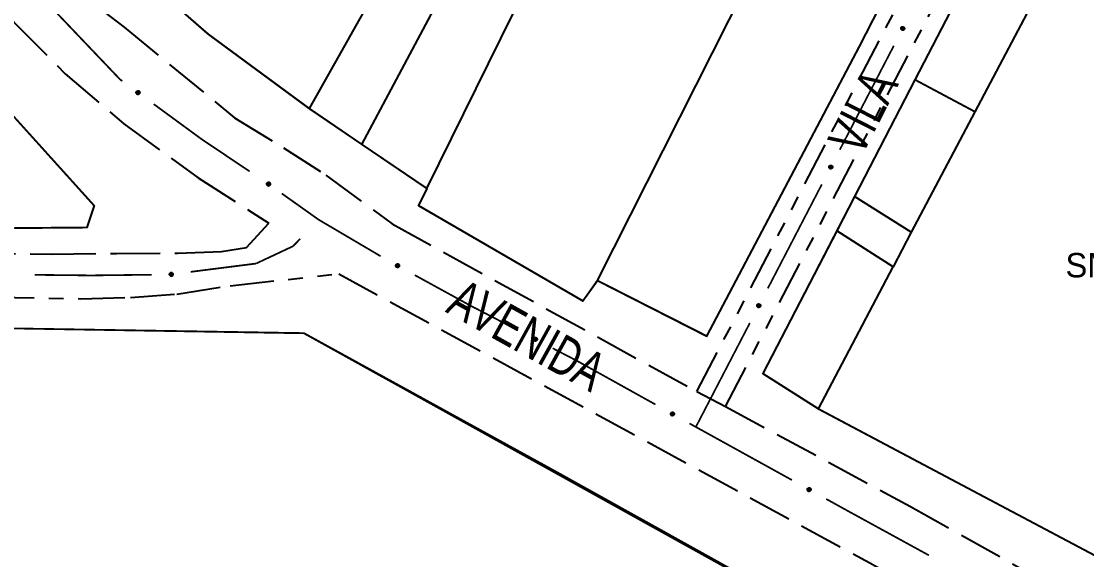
# Model space of a CAD drawing. Extents: x 203555 to 204724, y 4873703 to 4874787.
# Drawn here: x 204190.4 to 204299.6, y 4873791.7 to 4873846.8 of the extents above; entities that cross this region are included whole.
import ezdxf
from ezdxf.enums import TextEntityAlignment as Align

# ---------------------------------------------------------------- set-up
doc = ezdxf.new("R2010")
doc.units = 0
doc.header["$LTSCALE"] = 1.5
doc.header["$MEASUREMENT"] = 0
doc.linetypes.add('TRACO_11', pattern=[8, 3, -1, 3, -1])
doc.linetypes.add('TRACO_25', pattern=[8, 3, -1, 1, -1, 1, -1])
for name, color, linetype in [('CD_MALHA_LOTES', 7, 'CONTINUOUS'), ('RU-QUADRA', 210, 'CONTINUOUS'), ('SV-EIXO-RUA-N-PAV', 6, 'CONTINUOUS'), ('SV-EIXO-RUA-PAV', 20, 'CONTINUOUS'), ('SV-RUA-NAO-PAV', 7, 'CONTINUOUS'), ('SV-RUA-PAVIM', 7, 'CONTINUOUS'), ('SV-TXT-RUA-N-PAV', 7, 'CONTINUOUS'), ('SV-TXT-RUA-PAV', 7, 'CONTINUOUS'), ('Th_NmrPort', 1, 'CONTINUOUS')]:
    doc.layers.add(name, color=color, linetype=linetype)
doc.styles.add('ARIAL', font='ARIAL.SHX')

msp = doc.modelspace()

# ---------------------------------------------------------------- linework, layer by layer
at = {"layer": 'CD_MALHA_LOTES', "linetype": 'Continuous', "flags": 128}
for points in [[(204260.638811, 4873814.560407), (204276.267235, 4873844.222519), (204318.687244, 4873926.989378)], [(204248.231636, 4873915.034861), (204236.522659, 4873900.0062), (204219.100975, 4873876.334222), (204216.629602, 4873873.217149), (204202.093574, 4873854.345268), (204201.06254, 4873852.940407), (204203.590848, 4873850.664471), (204209.517554, 4873845.486401), (204219.875533, 4873837.856091)], [(204259.739311, 4873908.68781), (204219.875533, 4873837.856091)], [(204249.413741, 4873820.258713), (204286.507518, 4873893.628595)], [(204225.272132, 4873834.192393), (204244.731527, 4873870.643479)], [(204231.937097, 4873829.667615), (204250.866581, 4873868.041326)], [(204168.141359, 4873861.376042), (204176.251805, 4873851.845254), (204197.841425, 4873827.916487), (204197.116094, 4873825.669628), (204175.073985, 4873825.487837), (204135.277663, 4873825.038669), (204132.704483, 4873825.115639)], [(204289.719607, 4873855.770889), (204281.963276, 4873840.803779)], [(204295.947542, 4873852.420255), (204288.096847, 4873837.527824)], [(204281.963276, 4873840.803779), (204275.774644, 4873828.861802)], [(204288.096847, 4873837.527824), (204281.963276, 4873840.803779)], [(204219.875533, 4873837.856091), (204225.272132, 4873834.192393)], [(204288.096847, 4873837.527824), (204281.590254, 4873825.185095)], [(204225.272132, 4873834.192393), (204231.937097, 4873829.667615)], [(204231.937097, 4873829.667615), (204231.09318, 4873827.930025)], [(204275.774644, 4873828.861802), (204273.941517, 4873825.324482)], [(204281.590254, 4873825.185095), (204275.774644, 4873828.861802)], [(204231.09318, 4873827.930025), (204247.932076, 4873818.155418)], [(204273.941517, 4873825.324482), (204266.379865, 4873810.733038)], [(204279.731227, 4873821.658601), (204273.941517, 4873825.324482)], [(204281.590254, 4873825.185095), (204279.731227, 4873821.658601)], [(204272.062742, 4873807.111813), (204279.731227, 4873821.658601)], [(204247.932076, 4873818.155418), (204249.413741, 4873820.258713)], [(204249.413741, 4873820.258713), (204260.638811, 4873814.560407)], [(204178.410335, 4873815.526985), (204219.354579, 4873814.85962)], [(204219.354579, 4873814.85962), (204331.135845, 4873752.832932)], [(204266.379865, 4873810.733038), (204272.062742, 4873807.111813)], [(204272.062742, 4873807.111813), (204300.426533, 4873792.071931)]]:
    msp.add_lwpolyline(points, dxfattribs=at)
at = {"layer": 'RU-QUADRA', "linetype": 'Continuous', "const_width": 0.18, "flags": 128}
for points in [[(204318.687244, 4873926.989378), (204276.267235, 4873844.222519), (204260.638811, 4873814.560407), (204249.413741, 4873820.258713), (204247.932076, 4873818.155418), (204231.09318, 4873827.930025), (204231.937097, 4873829.667615), (204219.875533, 4873837.856091), (204209.517554, 4873845.486401), (204203.590848, 4873850.664471), (204201.06254, 4873852.940407), (204216.629602, 4873873.217149), (204219.100975, 4873876.334222), (204236.522659, 4873900.0062), (204248.231636, 4873915.034861), (204250.82932, 4873913.60211), (204257.225648, 4873924.358562), (204263.469777, 4873934.776074), (204269.172704, 4873944.711378), (204275.251917, 4873954.930182), (204276.840838, 4873953.92304), (204293.92008, 4873984.556223), (204304.958422, 4874005.367193)], [(204041.737824, 4873926.050606), (204101.495762, 4873926.262481), (204111.647961, 4873926.537691), (204125.415237, 4873910.742183), (204142.769762, 4873890.830941), (204158.367221, 4873872.93562), (204168.141359, 4873861.376042), (204176.251805, 4873851.845254), (204197.841425, 4873827.916487), (204197.116094, 4873825.669628), (204175.073985, 4873825.487837), (204132.704483, 4873825.115639), (204116.72401, 4873824.978194), (204102.038502, 4873825.370508), (204087.272435, 4873825.772427), (204057.086312, 4873825.644072), (204041.687741, 4873825.420192)], [(204300.426533, 4873792.071931), (204272.062742, 4873807.111813), (204266.379865, 4873810.733038), (204318.527771, 4873911.360954)], [(204331.135845, 4873752.832932), (204288.948213, 4873776.586719), (204265.307419, 4873789.484025), (204245.048039, 4873800.749044), (204229.07128, 4873809.527235), (204219.354579, 4873814.85962), (204178.410335, 4873815.526985), (204178.446454, 4873816.383411), (204148.014347, 4873816.900377), (204148.014347, 4873814.83804), (204132.495226, 4873814.58036), (204116.951032, 4873814.675804), (204102.486823, 4873814.488309), (204087.622122, 4873814.338968), (204072.625299, 4873814.1883), (204042.044667, 4873813.881067), (204027.319004, 4873813.733123), (203982.00871, 4873812.752108), (203966.872592, 4873812.598709), (203936.644232, 4873812.292356), (203906.668606, 4873812.051331), (203876.732705, 4873811.793739)]]:
    msp.add_lwpolyline(points, dxfattribs=at)
at = {"layer": 'SV-EIXO-RUA-N-PAV'}
for points in [[(204280.55176, 4873845.990768), (204280.536355, 4873846.037187), (204280.532607, 4873846.080231), (204280.539815, 4873846.117033), (204280.554663, 4873846.147892), (204280.57341, 4873846.177752), (204280.598953, 4873846.203687), (204280.633678, 4873846.226193), (204280.680134, 4873846.241973), (204280.724482, 4873846.242914), (204280.76094, 4873846.237778), (204280.79401, 4873846.224148), (204280.822712, 4873846.20545), (204280.848774, 4873846.178027), (204280.871238, 4873846.142614), (204280.885975, 4873846.095516), (204280.88936, 4873846.053291), (204280.881454, 4873846.017878), (204280.86754, 4873845.984719), (204280.848036, 4873845.954463), (204280.822816, 4873845.929149), (204280.787119, 4873845.906597), (204280.740441, 4873845.892667), (204280.698365, 4873845.88881), (204280.662851, 4873845.896217), (204280.630513, 4873845.91065), (204280.600335, 4873845.929089), (204280.573196, 4873845.953679), (204280.55176, 4873845.990768)], [(204273.17559, 4873831.792454), (204273.160185, 4873831.838873), (204273.156437, 4873831.881918), (204273.163644, 4873831.918719), (204273.178493, 4873831.949579), (204273.197239, 4873831.979439), (204273.222782, 4873832.005374), (204273.257508, 4873832.027879), (204273.303964, 4873832.043659), (204273.348311, 4873832.044601), (204273.384769, 4873832.039465), (204273.417839, 4873832.025834), (204273.446541, 4873832.007137), (204273.472604, 4873831.979714), (204273.495067, 4873831.9443), (204273.509804, 4873831.897203), (204273.513189, 4873831.854978), (204273.505283, 4873831.819565), (204273.491369, 4873831.786405), (204273.471865, 4873831.75615), (204273.446645, 4873831.730836), (204273.410949, 4873831.708283), (204273.364271, 4873831.694353), (204273.322195, 4873831.690497), (204273.28668, 4873831.697903), (204273.254343, 4873831.712336), (204273.224165, 4873831.730775), (204273.197025, 4873831.755366), (204273.17559, 4873831.792454)], [(204205.597514, 4873820.973708), (204205.626915, 4873821.012793), (204205.660175, 4873821.040373), (204205.694537, 4873821.055391), (204205.728362, 4873821.060745), (204205.763584, 4873821.062324), (204205.799446, 4873821.056082), (204205.837714, 4873821.040338), (204205.877129, 4873821.01112), (204205.903142, 4873820.975191), (204205.919668, 4873820.942291), (204205.927282, 4873820.907341), (204205.928243, 4873820.8731), (204205.920527, 4873820.836063), (204205.904193, 4873820.797437), (204205.873854, 4873820.758515), (204205.841061, 4873820.731701), (204205.807443, 4873820.718047), (204205.772259, 4873820.710615), (204205.736281, 4873820.709434), (204205.701113, 4873820.715764), (204205.662253, 4873820.73228), (204205.624234, 4873820.762734), (204205.597116, 4873820.795136), (204205.582994, 4873820.828553), (204205.576458, 4873820.863357), (204205.574444, 4873820.898664), (204205.579218, 4873820.934975), (204205.597514, 4873820.973708)], [(204265.799419, 4873817.59414), (204265.784014, 4873817.640559), (204265.780266, 4873817.683604), (204265.787474, 4873817.720406), (204265.802322, 4873817.751265), (204265.821069, 4873817.781125), (204265.846611, 4873817.80706), (204265.881337, 4873817.829566), (204265.927793, 4873817.845346), (204265.972141, 4873817.846287), (204266.008598, 4873817.841151), (204266.041669, 4873817.827521), (204266.070371, 4873817.808823), (204266.096433, 4873817.7814), (204266.118897, 4873817.745987), (204266.133634, 4873817.698889), (204266.137019, 4873817.656664), (204266.129113, 4873817.621251), (204266.115199, 4873817.588091), (204266.095695, 4873817.557836), (204266.070475, 4873817.532522), (204266.034778, 4873817.509969), (204265.9881, 4873817.49604), (204265.946024, 4873817.492183), (204265.91051, 4873817.49959), (204265.878172, 4873817.514023), (204265.847994, 4873817.532461), (204265.820855, 4873817.557052), (204265.799419, 4873817.59414)]]:
    msp.add_lwpolyline(points, close=True, dxfattribs=at)
for points in [[(204280.532607, 4873846.080231), (204280.57341, 4873846.177752)], [(204280.534113, 4873846.061715), (204280.582976, 4873846.182409)], [(204280.536355, 4873846.037187), (204280.598953, 4873846.203687)], [(204280.544396, 4873846.016393), (204280.61328, 4873846.208183)], [(204280.55176, 4873845.990768), (204280.633678, 4873846.226193)], [(204280.564461, 4873845.97214), (204280.656951, 4873846.230088)], [(204280.573196, 4873845.953679), (204280.680134, 4873846.241973)], [(204280.589072, 4873845.945516), (204280.699804, 4873846.238579)], [(204280.600335, 4873845.929089), (204280.724482, 4873846.242914)], [(204280.616198, 4873845.923735), (204280.738835, 4873846.236754)], [(204280.630513, 4873845.91065), (204280.76094, 4873846.237778)], [(204280.648262, 4873845.90554), (204280.778983, 4873846.228198)], [(204280.662851, 4873845.896217), (204280.79401, 4873846.224148)], [(204280.68289, 4873845.895239), (204280.807414, 4873846.21189)], [(204280.698365, 4873845.88881), (204280.822712, 4873846.20545)], [(204280.721293, 4873845.892203), (204280.834494, 4873846.187058)], [(204280.740441, 4873845.892667), (204280.848774, 4873846.178027)], [(204280.764193, 4873845.903744), (204280.859057, 4873846.157383)], [(204280.787119, 4873845.906597), (204280.871238, 4873846.142614)], [(204280.805395, 4873845.923857), (204280.875442, 4873846.111967)], [(204280.822816, 4873845.929149), (204280.885975, 4873846.095516)], [(204280.836863, 4873845.945951), (204280.885144, 4873846.068485)], [(204280.848036, 4873845.954463), (204280.88936, 4873846.053291)], [(204273.156437, 4873831.881918), (204273.197239, 4873831.979439)], [(204273.157942, 4873831.863402), (204273.206805, 4873831.984096)], [(204273.160185, 4873831.838873), (204273.222782, 4873832.005374)], [(204273.168226, 4873831.81808), (204273.237109, 4873832.00987)], [(204273.17559, 4873831.792454), (204273.257508, 4873832.027879)], [(204273.188291, 4873831.773827), (204273.28078, 4873832.031775)], [(204273.197025, 4873831.755366), (204273.303964, 4873832.043659)], [(204273.212901, 4873831.747203), (204273.323633, 4873832.040265)], [(204273.224165, 4873831.730775), (204273.348311, 4873832.044601)], [(204273.240028, 4873831.725422), (204273.362664, 4873832.03844)], [(204273.254343, 4873831.712336), (204273.384769, 4873832.039465)], [(204273.272092, 4873831.707226), (204273.402812, 4873832.029885)], [(204273.28668, 4873831.697903), (204273.417839, 4873832.025834)], [(204273.30672, 4873831.696925), (204273.431244, 4873832.013576)], [(204273.322195, 4873831.690497), (204273.446541, 4873832.007137)], [(204273.345122, 4873831.693889), (204273.458323, 4873831.988745)], [(204273.364271, 4873831.694353), (204273.472604, 4873831.979714)], [(204273.388022, 4873831.705431), (204273.482886, 4873831.95907)], [(204273.410949, 4873831.708283), (204273.495067, 4873831.9443)], [(204273.429224, 4873831.725543), (204273.499271, 4873831.913653)], [(204273.446645, 4873831.730836), (204273.509804, 4873831.897203)], [(204273.460692, 4873831.747637), (204273.508973, 4873831.870171)], [(204273.471865, 4873831.75615), (204273.513189, 4873831.854978)], [(204205.574444, 4873820.898664), (204205.903142, 4873820.975191)], [(204205.576458, 4873820.863357), (204205.919668, 4873820.942291)], [(204205.57907, 4873820.882574), (204205.906246, 4873820.959883)], [(204205.579218, 4873820.934975), (204205.877129, 4873821.01112)], [(204205.581541, 4873820.917275), (204205.885533, 4873820.993015)], [(204205.582357, 4873820.845854), (204205.92206, 4873820.922002)], [(204205.582994, 4873820.828553), (204205.927282, 4873820.907341)], [(204205.589426, 4873820.952664), (204205.854162, 4873821.023419)], [(204205.593595, 4873820.811518), (204205.924831, 4873820.889343)], [(204205.597116, 4873820.795136), (204205.928243, 4873820.8731)], [(204205.597514, 4873820.973708), (204205.837714, 4873821.040338)], [(204205.612954, 4873820.778214), (204205.919825, 4873820.852945)], [(204205.614394, 4873820.994347), (204205.811297, 4873821.046861)], [(204205.624234, 4873820.762734), (204205.920527, 4873820.836063)], [(204205.626915, 4873821.012793), (204205.799446, 4873821.056082)], [(204205.645807, 4873821.028597), (204205.772857, 4873821.05711)], [(204205.64686, 4873820.749508), (204205.909404, 4873820.815859)], [(204205.660175, 4873821.040373), (204205.763584, 4873821.062324)], [(204205.662253, 4873820.73228), (204205.904193, 4873820.797437)], [(204205.686847, 4873820.727076), (204205.881386, 4873820.776538)], [(204205.701113, 4873820.715764), (204205.873854, 4873820.758515)], [(204205.722922, 4873820.713776), (204205.851154, 4873820.743814)], [(204205.736281, 4873820.709434), (204205.841061, 4873820.731701)], [(204265.780266, 4873817.683604), (204265.821069, 4873817.781125)], [(204265.781772, 4873817.665088), (204265.830634, 4873817.785782)], [(204265.784014, 4873817.640559), (204265.846611, 4873817.80706)], [(204265.792055, 4873817.619766), (204265.860939, 4873817.811556)], [(204265.799419, 4873817.59414), (204265.881337, 4873817.829566)], [(204265.81212, 4873817.575513), (204265.90461, 4873817.833461)], [(204265.820855, 4873817.557052), (204265.927793, 4873817.845346)], [(204265.836731, 4873817.548889), (204265.947463, 4873817.841952)], [(204265.847994, 4873817.532461), (204265.972141, 4873817.846287)], [(204265.863857, 4873817.527108), (204265.986494, 4873817.840127)], [(204265.878172, 4873817.514023), (204266.008598, 4873817.841151)], [(204265.895921, 4873817.508913), (204266.026642, 4873817.831571)], [(204265.91051, 4873817.49959), (204266.041669, 4873817.827521)], [(204265.930549, 4873817.498612), (204266.055073, 4873817.815263)], [(204265.946024, 4873817.492183), (204266.070371, 4873817.808823)], [(204265.968952, 4873817.495576), (204266.082153, 4873817.790431)], [(204265.9881, 4873817.49604), (204266.096433, 4873817.7814)], [(204266.011852, 4873817.507117), (204266.106716, 4873817.760756)], [(204266.034778, 4873817.509969), (204266.118897, 4873817.745987)], [(204266.053054, 4873817.52723), (204266.123101, 4873817.71534)], [(204266.070475, 4873817.532522), (204266.133634, 4873817.698889)], [(204266.084522, 4873817.549324), (204266.132803, 4873817.671858)], [(204266.095695, 4873817.557836), (204266.137019, 4873817.656664)]]:
    msp.add_lwpolyline(points, dxfattribs=at)
at = {"layer": 'SV-EIXO-RUA-N-PAV', "const_width": 0.18}
for points in [[(204274.261534, 4873833.643996), (204279.793662, 4873844.292731)], [(204266.885364, 4873819.445683), (204272.417491, 4873830.094418)], [(204218.234505, 4873823.76448), (204218.966052, 4873824.522155)], [(204214.443673, 4873821.986066), (204217.377344, 4873823.362356)], [(204217.377344, 4873823.362356), (204218.234505, 4873823.76448)], [(204207.737985, 4873821.13455), (204213.690187, 4873821.890386)], [(204213.690187, 4873821.890386), (204214.443673, 4873821.986066)], [(204191.756018, 4873820.828971), (204196.755752, 4873820.777422)], [(204196.755752, 4873820.777422), (204197.548733, 4873820.769255)], [(204197.548733, 4873820.769255), (204203.755291, 4873820.841431)], [(204259.509193, 4873805.247369), (204265.041321, 4873815.896104)]]:
    msp.add_lwpolyline(points, dxfattribs=at)
at = {"layer": 'SV-EIXO-RUA-PAV', "const_width": 0.18}
for points in [[(204193.368645, 4873848.331283), (204200.007321, 4873841.365958)], [(204200.007321, 4873841.365958), (204200.504636, 4873840.844173)], [(204200.504636, 4873840.844173), (204200.729888, 4873840.67924)], [(204203.957224, 4873838.316127), (204208.798229, 4873834.771459)], [(204208.798229, 4873834.771459), (204208.902219, 4873834.695316)], [(204208.902219, 4873834.695316), (204213.779531, 4873831.427013)], [(204217.076681, 4873829.162964), (204220.337715, 4873826.846575)], [(204220.337715, 4873826.846575), (204220.855327, 4873826.478903)], [(204220.855327, 4873826.478903), (204227.201382, 4873822.740963)], [(204230.700963, 4873820.804176), (204235.962696, 4873817.920746)], [(204235.962696, 4873817.920746), (204236.449102, 4873817.654195)], [(204236.449102, 4873817.654195), (204241.284654, 4873815.15035)], [(204244.836715, 4873813.311095), (204246.612746, 4873812.391467)], [(204246.612746, 4873812.391467), (204247.306228, 4873812.032382)], [(204247.306228, 4873812.032382), (204255.363574, 4873807.552389)], [(204258.859523, 4873805.608594), (204259.509193, 4873805.247369)], [(204259.509193, 4873805.247369), (204269.363386, 4873799.806112)], [(204272.865026, 4873797.872588), (204274.615846, 4873796.905826)], [(204274.615846, 4873796.905826), (204275.028793, 4873796.677806)], [(204275.028793, 4873796.677806), (204283.386895, 4873792.102845)]]:
    msp.add_lwpolyline(points, dxfattribs=at)
at = {"layer": 'SV-EIXO-RUA-PAV'}
for points in [[(204202.292663, 4873839.671384), (204202.340887, 4873839.67954), (204202.384, 4873839.676688), (204202.419275, 4873839.66396), (204202.447513, 4873839.644585), (204202.47417, 4873839.62151), (204202.495912, 4873839.592315), (204202.512866, 4873839.554567), (204202.521388, 4873839.50625), (204202.515564, 4873839.462276), (204202.504936, 4873839.427026), (204202.486428, 4873839.396418), (204202.463577, 4873839.370898), (204202.432505, 4873839.349316), (204202.394083, 4873839.332507), (204202.345291, 4873839.325115), (204202.303043, 4873839.3282), (204202.269247, 4873839.341407), (204202.238593, 4873839.360209), (204202.211661, 4873839.384093), (204202.190484, 4873839.412874), (204202.17363, 4873839.451589), (204202.166972, 4873839.499844), (204202.169568, 4873839.542016), (204202.182297, 4873839.575989), (204202.201486, 4873839.605751), (204202.224306, 4873839.632769), (204202.252743, 4873839.655846), (204202.292663, 4873839.671384)], [(204215.665278, 4873830.300542), (204215.713379, 4873830.309391), (204215.756529, 4873830.307161), (204215.791983, 4873830.294943), (204215.820497, 4873830.275976), (204215.847484, 4873830.253287), (204215.869644, 4873830.224409), (204215.887141, 4873830.186909), (204215.896357, 4873830.138719), (204215.891167, 4873830.094666), (204215.881048, 4873830.059266), (204215.862982, 4873830.028395), (204215.840502, 4873830.002548), (204215.809743, 4873829.980521), (204215.771568, 4873829.963161), (204215.722887, 4873829.955067), (204215.680599, 4873829.957543), (204215.646616, 4873829.970262), (204215.615695, 4873829.98862), (204215.588422, 4873830.012114), (204215.566832, 4873830.040587), (204215.549422, 4873830.079055), (204215.54207, 4873830.127209), (204215.544058, 4873830.169415), (204215.556297, 4873830.203567), (204215.575056, 4873830.233603), (204215.597484, 4873830.260946), (204215.625585, 4873830.284431), (204215.665278, 4873830.300542)], [(204228.873952, 4873821.930903), (204228.920701, 4873821.945275), (204228.963819, 4873821.948068), (204229.000451, 4873821.940046), (204229.030974, 4873821.924517), (204229.060411, 4873821.905113), (204229.085773, 4873821.879002), (204229.107503, 4873821.843786), (204229.12225, 4873821.796991), (204229.122207, 4873821.752634), (204229.116265, 4873821.716299), (204229.101904, 4873821.683539), (204229.082575, 4873821.655258), (204229.054581, 4873821.62981), (204229.018678, 4873821.608138), (204228.971265, 4873821.594448), (204228.928975, 4873821.592001), (204228.893746, 4873821.60069), (204228.860903, 4873821.615335), (204228.831088, 4873821.635505), (204228.80634, 4873821.66128), (204228.784584, 4873821.697468), (204228.771692, 4873821.744444), (204228.768769, 4873821.786595), (204228.776962, 4873821.821936), (204228.792108, 4873821.853946), (204228.811211, 4873821.883708), (204228.836398, 4873821.910295), (204228.873952, 4873821.930903)], [(204242.98371, 4873814.394542), (204243.030109, 4873814.410009), (204243.073148, 4873814.413815), (204243.109959, 4873814.406657), (204243.140839, 4873814.39185), (204243.170724, 4873814.373144), (204243.196694, 4873814.347636), (204243.219246, 4873814.312941), (204243.235089, 4873814.266507), (204243.23609, 4873814.22216), (204243.231003, 4873814.185696), (204243.217417, 4873814.152607), (204243.198758, 4873814.12388), (204243.17137, 4873814.09778), (204243.135987, 4873814.075269), (204243.08891, 4873814.060469), (204243.046689, 4873814.057027), (204243.011265, 4873814.064885), (204242.978087, 4873814.078754), (204242.947806, 4873814.098217), (204242.922458, 4873814.123403), (204242.899857, 4873814.159069), (204242.885864, 4873814.205728), (204242.881951, 4873814.247799), (204242.889309, 4873814.283324), (204242.903699, 4873814.315681), (204242.922097, 4873814.345883), (204242.946651, 4873814.373056), (204242.98371, 4873814.394542)], [(204257.039467, 4873806.746522), (204257.086303, 4873806.760607), (204257.129437, 4873806.763135), (204257.16602, 4873806.754888), (204257.196447, 4873806.739172), (204257.225764, 4873806.719587), (204257.250965, 4873806.693321), (204257.272479, 4873806.657972), (204257.286937, 4873806.611088), (204257.286623, 4873806.566731), (204257.280457, 4873806.530433), (204257.265896, 4873806.497763), (204257.246393, 4873806.469601), (204257.218243, 4873806.444326), (204257.182208, 4873806.422874), (204257.134712, 4873806.409476), (204257.092408, 4873806.407288), (204257.057233, 4873806.416193), (204257.02448, 4873806.43104), (204256.99479, 4873806.451393), (204256.9702, 4873806.477319), (204256.948666, 4873806.51364), (204256.936064, 4873806.560694), (204256.9334, 4873806.602862), (204256.941809, 4873806.638153), (204256.957152, 4873806.670069), (204256.976437, 4873806.699713), (204257.001787, 4873806.726145), (204257.039467, 4873806.746522)], [(204271.041637, 4873799.005168), (204271.088432, 4873799.01939), (204271.131558, 4873799.022045), (204271.168165, 4873799.013906), (204271.198638, 4873798.998279), (204271.228012, 4873798.97878), (204271.253291, 4873798.952588), (204271.274908, 4873798.917302), (204271.289504, 4873798.870461), (204271.28932, 4873798.826104), (204271.28326, 4873798.789788), (204271.268795, 4873798.757074), (204271.249375, 4873798.728856), (204271.2213, 4873798.703498), (204271.185327, 4873798.68194), (204271.137871, 4873798.668403), (204271.095574, 4873798.666091), (204271.060373, 4873798.674893), (204271.027577, 4873798.689643), (204270.997826, 4873798.709909), (204270.973161, 4873798.735763), (204270.951521, 4873798.772021), (204270.93878, 4873798.819037), (204270.935992, 4873798.861198), (204270.944298, 4873798.896513), (204270.959547, 4873798.928474), (204270.978745, 4873798.958174), (204271.004017, 4873798.984681), (204271.041637, 4873799.005168)]]:
    msp.add_lwpolyline(points, close=True, dxfattribs=at)
for points in [[(204202.166972, 4873839.499844), (204202.432505, 4873839.349316)], [(204202.169429, 4873839.51884), (204202.443605, 4873839.362054)], [(204202.169568, 4873839.542016), (204202.463577, 4873839.370898)], [(204202.17363, 4873839.451589), (204202.394083, 4873839.332507)], [(204202.174303, 4873839.474682), (204202.410536, 4873839.342297)], [(204202.178278, 4873839.556332), (204202.472271, 4873839.385036)], [(204202.182297, 4873839.575989), (204202.486428, 4873839.396418)], [(204202.187906, 4873839.430898), (204202.363154, 4873839.33302)], [(204202.190484, 4873839.412874), (204202.345291, 4873839.325115)], [(204202.193733, 4873839.588987), (204202.492719, 4873839.410652)], [(204202.201486, 4873839.605751), (204202.504936, 4873839.427026)], [(204202.20495, 4873839.396432), (204202.318701, 4873839.330053)], [(204202.211661, 4873839.384093), (204202.303043, 4873839.3282)], [(204202.216599, 4873839.617906), (204202.50729, 4873839.449029)], [(204202.224306, 4873839.632769), (204202.515564, 4873839.462276)], [(204202.242257, 4873839.641399), (204202.515038, 4873839.487327)], [(204202.252743, 4873839.655846), (204202.521388, 4873839.50625)], [(204202.272319, 4873839.661667), (204202.513172, 4873839.530973)], [(204202.292663, 4873839.671384), (204202.512866, 4873839.554567)], [(204202.319111, 4873839.674759), (204202.498174, 4873839.577471)], [(204202.340887, 4873839.67954), (204202.495912, 4873839.592315)], [(204202.365471, 4873839.67802), (204202.477315, 4873839.611346)], [(204202.384, 4873839.676688), (204202.47417, 4873839.62151)], [(204215.54207, 4873830.127209), (204215.809743, 4873829.980521)], [(204215.544058, 4873830.169415), (204215.840502, 4873830.002548)], [(204215.544253, 4873830.146239), (204215.820659, 4873829.993418)], [(204215.549422, 4873830.079055), (204215.771568, 4873829.963161)], [(204215.549762, 4873830.102156), (204215.787877, 4873829.973187)], [(204215.552562, 4873830.183854), (204215.848991, 4873830.01681)], [(204215.556297, 4873830.203567), (204215.862982, 4873830.028395)], [(204215.563994, 4873830.058572), (204215.740634, 4873829.963228)], [(204215.566832, 4873830.040587), (204215.722887, 4873829.955067)], [(204215.567544, 4873830.216729), (204215.869068, 4873830.042718)], [(204215.575056, 4873830.233603), (204215.881048, 4873830.059266)], [(204215.581533, 4873830.024356), (204215.696229, 4873829.959622)], [(204215.588422, 4873830.012114), (204215.680599, 4873829.957543)], [(204215.589992, 4873830.245974), (204215.883084, 4873830.081301)], [(204215.597484, 4873830.260946), (204215.891167, 4873830.094666)], [(204215.615309, 4873830.269834), (204215.89028, 4873830.119706)], [(204215.625585, 4873830.284431), (204215.896357, 4873830.138719)], [(204215.645076, 4873830.290533), (204215.887786, 4873830.163321)], [(204215.665278, 4873830.300542), (204215.887141, 4873830.186909)], [(204215.691675, 4873830.304297), (204215.872119, 4873830.209598)], [(204215.713379, 4873830.309391), (204215.869644, 4873830.224409)], [(204215.737982, 4873830.308226), (204215.850776, 4873830.24317)], [(204215.756529, 4873830.307161), (204215.847484, 4873830.253287)], [(204228.776962, 4873821.821936), (204229.101904, 4873821.683539)], [(204228.786606, 4873821.836314), (204229.106287, 4873821.698473)], [(204228.792108, 4873821.853946), (204229.116265, 4873821.716299)], [(204228.805508, 4873821.867967), (204229.11573, 4873821.738421)], [(204228.811211, 4873821.883708), (204229.122207, 4873821.752634)], [(204228.827885, 4873821.894604), (204229.11842, 4873821.777402)], [(204228.836398, 4873821.910295), (204229.12225, 4873821.796991)], [(204228.855048, 4873821.918618), (204229.110882, 4873821.820433)], [(204228.873952, 4873821.930903), (204229.107503, 4873821.843786)], [(204228.899735, 4873821.937697), (204229.08995, 4873821.864579)], [(204228.920701, 4873821.945275), (204229.085773, 4873821.879002)], [(204228.945274, 4873821.946973), (204229.064855, 4873821.895447)], [(204228.963819, 4873821.948068), (204229.060411, 4873821.905113)], [(204228.768769, 4873821.786595), (204229.082575, 4873821.655258)], [(204228.771653, 4873821.763598), (204229.063926, 4873821.643887)], [(204228.771692, 4873821.744444), (204229.054581, 4873821.62981)], [(204228.775539, 4873821.801923), (204229.089352, 4873821.670409)], [(204228.78224, 4873821.720452), (204229.033714, 4873821.619988)], [(204228.784584, 4873821.697468), (204229.018678, 4873821.608138)], [(204228.801434, 4873821.678814), (204228.987945, 4873821.604614)], [(204228.80634, 4873821.66128), (204228.971265, 4873821.594448)], [(204228.822825, 4873821.646865), (204228.944259, 4873821.595879)], [(204228.831088, 4873821.635505), (204228.928975, 4873821.592001)], [(204242.881951, 4873814.247799), (204243.198758, 4873814.12388)], [(204242.885374, 4873814.224876), (204243.180382, 4873814.112073)], [(204242.885864, 4873814.205728), (204243.17137, 4873814.09778)], [(204242.888358, 4873814.263283), (204243.205177, 4873814.139186)], [(204242.889309, 4873814.283324), (204243.217417, 4873814.152607)], [(204242.896974, 4873814.181992), (204243.15074, 4873814.08747)], [(204242.898613, 4873814.297925), (204243.221447, 4873814.167639)], [(204242.903699, 4873814.315681), (204243.231003, 4873814.185696)], [(204242.916765, 4873814.330013), (204243.229949, 4873814.207799)], [(204242.922097, 4873814.345883), (204243.23609, 4873814.22216)], [(204242.938509, 4873814.357169), (204243.231721, 4873814.246832)], [(204242.946651, 4873814.373056), (204243.235089, 4873814.266507)], [(204242.9651, 4873814.381815), (204243.223173, 4873814.289674)], [(204242.98371, 4873814.394542), (204243.219246, 4873814.312941)], [(204243.009326, 4873814.40194), (204243.201209, 4873814.333315)], [(204243.030109, 4873814.410009), (204243.196694, 4873814.347636)], [(204243.054634, 4873814.412285), (204243.175394, 4873814.363585)], [(204243.073148, 4873814.413815), (204243.170724, 4873814.373144)], [(204242.899857, 4873814.159069), (204243.135987, 4873814.075269)], [(204242.917141, 4873814.140817), (204243.105346, 4873814.071024)], [(204242.922458, 4873814.123403), (204243.08891, 4873814.060469)], [(204242.939278, 4873814.109379), (204243.061877, 4873814.061263)], [(204242.947806, 4873814.098217), (204243.046689, 4873814.057027)], [(204256.9334, 4873806.602862), (204257.246393, 4873806.469601)], [(204256.936064, 4873806.560694), (204257.218243, 4873806.444326)], [(204256.936142, 4873806.579848), (204257.227675, 4873806.458345)], [(204256.940264, 4873806.618149), (204257.253263, 4873806.48471)], [(204256.941809, 4873806.638153), (204257.265896, 4873806.497763)], [(204256.946465, 4873806.536638), (204257.197316, 4873806.434632)], [(204256.951541, 4873806.652471), (204257.27037, 4873806.512669)], [(204256.957152, 4873806.670069), (204257.280457, 4873806.530433)], [(204256.970637, 4873806.684008), (204257.280059, 4873806.552558)], [(204256.976437, 4873806.699713), (204257.286623, 4873806.566731)], [(204256.993177, 4873806.710507), (204257.282988, 4873806.591522)], [(204257.001787, 4873806.726145), (204257.286937, 4873806.611088)], [(204257.020488, 4873806.734353), (204257.275714, 4873806.634598)], [(204257.039467, 4873806.746522), (204257.272479, 4873806.657972)], [(204257.065291, 4873806.753157), (204257.255054, 4873806.678872)], [(204257.086303, 4873806.760607), (204257.250965, 4873806.693321)], [(204257.110886, 4873806.762154), (204257.230148, 4873806.709894)], [(204257.129437, 4873806.763135), (204257.225764, 4873806.719587)], [(204256.948666, 4873806.51364), (204257.182208, 4873806.422874)], [(204256.965402, 4873806.494883), (204257.151454, 4873806.419539)], [(204256.9702, 4873806.477319), (204257.134712, 4873806.409476)], [(204256.986597, 4873806.462803), (204257.107715, 4873806.411072)], [(204256.99479, 4873806.451393), (204257.092408, 4873806.407288)], [(204270.944298, 4873798.896513), (204271.268795, 4873798.757074)], [(204270.953988, 4873798.91086), (204271.273225, 4873798.771994)], [(204270.959547, 4873798.928474), (204271.28326, 4873798.789788)], [(204270.972991, 4873798.942452), (204271.282797, 4873798.811911)], [(204270.978745, 4873798.958174), (204271.28932, 4873798.826104)], [(204270.995454, 4873798.969017), (204271.285612, 4873798.850884)], [(204271.004017, 4873798.984681), (204271.289504, 4873798.870461)], [(204271.022694, 4873798.992944), (204271.278211, 4873798.893938)], [(204271.041637, 4873799.005168), (204271.274908, 4873798.917302)], [(204271.067442, 4873799.011879), (204271.257422, 4873798.938151)], [(204271.088432, 4873799.01939), (204271.253291, 4873798.952588)], [(204271.11301, 4873799.021009), (204271.232425, 4873798.9691)], [(204271.131558, 4873799.022045), (204271.228012, 4873798.97878)], [(204270.935992, 4873798.861198), (204271.249375, 4873798.728856)], [(204270.93878, 4873798.819037), (204271.2213, 4873798.703498)], [(204270.938802, 4873798.838191), (204271.23069, 4873798.717545)], [(204270.942811, 4873798.876504), (204271.256201, 4873798.743985)], [(204270.949251, 4873798.795012), (204271.200401, 4873798.693743)], [(204270.951521, 4873798.772021), (204271.185327, 4873798.68194)], [(204270.968312, 4873798.753313), (204271.154584, 4873798.678515)], [(204270.973161, 4873798.735763), (204271.137871, 4873798.668403)], [(204270.9896, 4873798.721295), (204271.110869, 4873798.66992)], [(204270.997826, 4873798.709909), (204271.095574, 4873798.666091)]]:
    msp.add_lwpolyline(points, dxfattribs=at)
at = {"layer": 'SV-RUA-NAO-PAV', "linetype": 'TRACO_25'}
for points in [[(204259.624251, 4873808.86586, 10.447997), (204319.75, 4873924.56, 10.45)], [(204262.552496, 4873807.344222, 10.447997), (204323.407716, 4873924.36891, 10.45)], [(203779.226465, 4873819.258006, 7.15991), (203805.105425, 4873820.301765, 7.238198), (203841.335915, 4873819.197136, 7.653123), (203891.535865, 4873820.211264, 8.561261), (203934.82316, 4873820.732865, 9.038816), (203985.841241, 4873821.391302, 9.438085), (204061.65159, 4873822.557226, 9.641633), (204097.427912, 4873823.778666, 9.751236), (204127.098693, 4873823.384199, 9.766893), (204167.291276, 4873823.238421, 10.064386), (204193.518769, 4873822.949433, 10.072216), (204200.129793, 4873823.030378, 10.119188), (204206.412385, 4873823.060054, 10.173989), (204210.890634, 4873823.227641, 10.173989), (204213.445823, 4873823.614832, 10.173989), (204215.755547, 4873826.116501, 10.447997)], [(203863.009909, 4873739.436687, 10.22), (203861.91, 4873815.76, 9.22), (203936.585074, 4873816.524369, 9.218879), (203982.019864, 4873816.871132, 9.477228), (204060.372016, 4873818.048513, 9.665119), (204095.035147, 4873818.558097, 9.907811), (204126.039809, 4873819.216246, 9.907811), (204151.215943, 4873819.182322, 10.017414), (204196.498476, 4873818.3875, 10.134846), (204201.591682, 4873818.522254, 10.173989), (204206.312069, 4873818.854328, 10.244449), (204211.775309, 4873819.711619, 10.314908), (204222.910431, 4873820.927301, 10.43234)]]:
    msp.add_polyline3d(points, dxfattribs=at)
at = {"layer": 'SV-RUA-PAVIM', "linetype": 'TRACO_11'}
for points in [[(204310.088184, 4874021.788555, 11.405392), (204284.460676, 4873976.578433, 11.142072), (204262.59525, 4873938.329012, 10.871007), (204259.494415, 4873933.180406, 10.747092), (204256.606669, 4873929.141926, 10.747092), (204252.936183, 4873924.658128, 10.747092), (204249.080809, 4873918.829528, 10.754836), (204235.449798, 4873900.979307, 10.54573), (204222.004224, 4873882.189003, 10.344367), (204214.820397, 4873873.02999, 9.964877), (204201.532097, 4873855.93612, 9.964877), (204198.553708, 4873852.116153, 9.964877), (204198.444319, 4873851.510426, 9.964877), (204198.133773, 4873849.790822, 9.957132), (204198.761764, 4873847.841176, 9.957132), (204200.928829, 4873846.193286, 9.988111), (204212.246011, 4873836.917448, 10.181818), (204217.261121, 4873833.83796, 10.205305), (204221.593028, 4873831.048237, 10.244449), (204228.402758, 4873826.039332, 10.447997), (204259.624251, 4873808.86586, 10.447997), (204262.552496, 4873807.344222, 10.447997), (204281.489985, 4873797.113876, 10.604572), (204316.051507, 4873777.732856, 10.753319)], [(204116.905547, 4873929.906501, 8.76), (204148.985547, 4873893.456501, 9.37), (204183.975547, 4873853.076501, 10), (204185.189857, 4873851.710402, 10), (204189.815547, 4873846.506501, 10), (204194.895547, 4873841.406501, 10), (204200.895547, 4873836.286501, 10.26), (204208.515547, 4873830.776501, 1.02), (204215.755547, 4873826.116501, 10.24)], [(204222.910431, 4873820.927301, 10.43234), (204277.322962, 4873791.342923, 10.729833), (204311.341675, 4873772.009697, 10.761148), (204333.003129, 4873759.308806, 10.862922), (204358.736678, 4873742.422204, 10.894238), (204360.499564, 4873740.509239, 10.933381), (204360.415857, 4873738.574825, 10.933381), (204350.220159, 4873716.493767, 11.035155)]]:
    msp.add_polyline3d(points, dxfattribs=at)

# ---------------------------------------------------------------- texts
at = {"layer": 'SV-TXT-RUA-N-PAV', "style": 'ARIAL', "width": 0.7}
msp.add_text('VILA                SANTO              ANTÔNIO', height=4, rotation=63, dxfattribs=at).set_placement((204276.487629, 4873832.850516))
at = {"layer": 'SV-TXT-RUA-PAV', "style": 'ARIAL', "width": 0.7}
msp.add_text('AVENIDA', height=4, rotation=331, dxfattribs=at).set_placement((204233.747023, 4873817.07422))
at = {"layer": 'Th_NmrPort', "color": 1}
msp.add_text('SN', height=2.5, dxfattribs=at).set_placement((204297.389104, 4873821.817785), align=Align.MIDDLE_LEFT)

doc.saveas('drawing.dxf')
